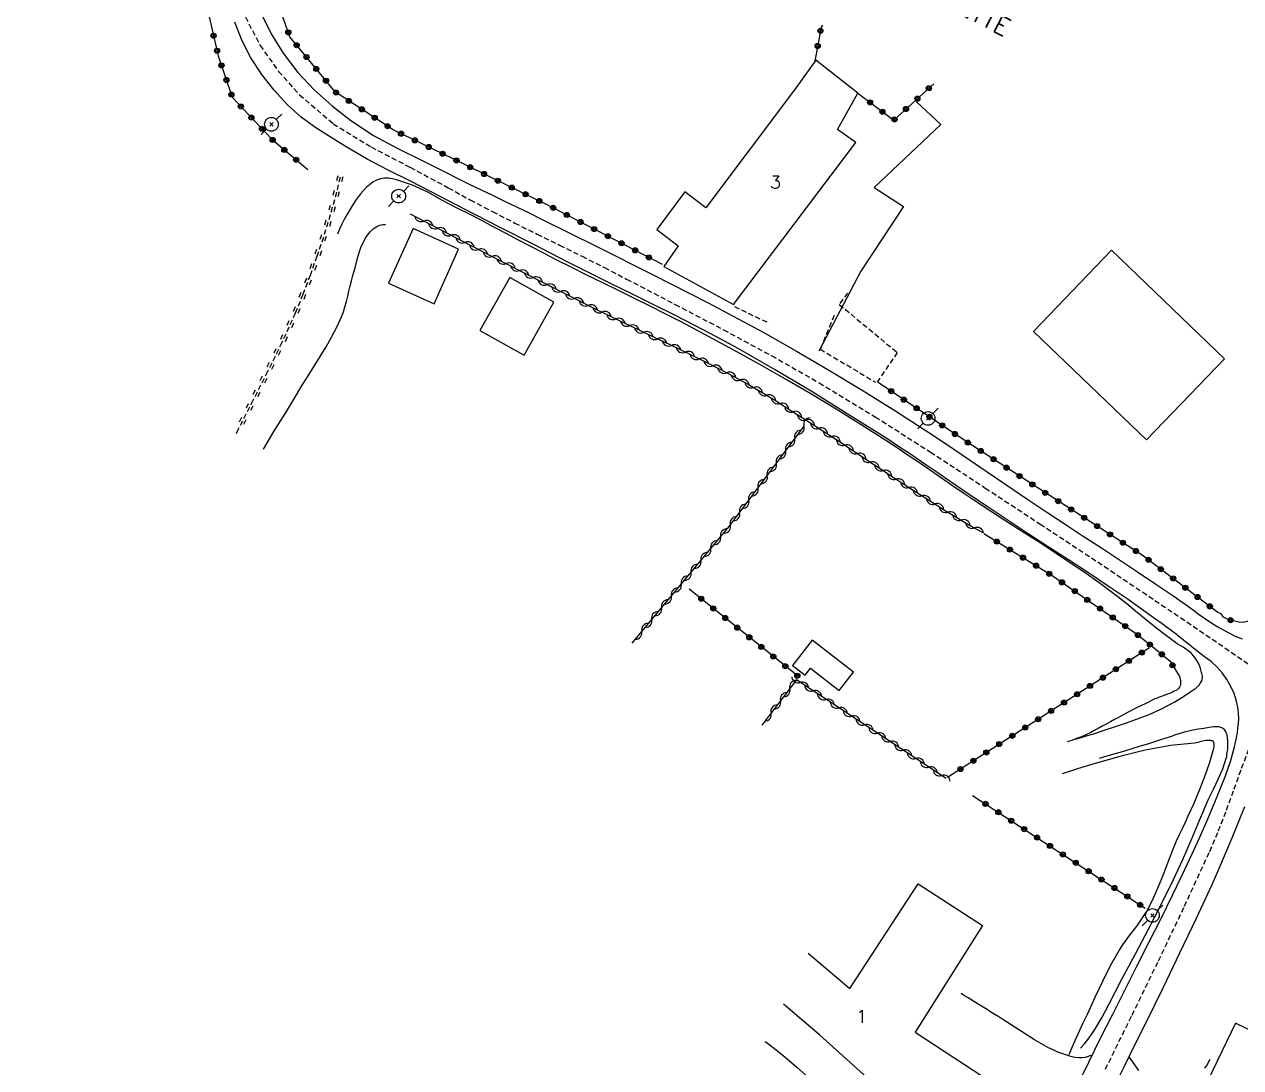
# Model space of a CAD drawing. Header units: millimetres. Extents: x 182998 to 184000, y 151998 to 153001.
# Drawn here: x 183125.3 to 183243.9, y 152358.1 to 152459.7 of the extents above; entities that cross this region are included whole.
import ezdxf
from ezdxf.enums import TextEntityAlignment as Align

# ---------------------------------------------------------------- set-up
doc = ezdxf.new("R2010")
doc.units = ezdxf.units.MM
doc.linetypes.add('DASHED', pattern=[0.75, 0.5, -0.25])
doc.layers.get('0').update_dxf_attribs({"linetype": 'CONTINUOUS'})
for name, color, linetype in [('W0001', 6, 'DASHED'), ('W0008', 7, 'CONTINUOUS'), ('W0017', 7, 'CONTINUOUS'), ('W0101', 7, 'CONTINUOUS'), ('W0104', 1, 'CONTINUOUS'), ('W0112', 1, 'DASHED'), ('W0211', 2, 'CONTINUOUS'), ('W0214', 2, 'CONTINUOUS'), ('W0220', 5, 'DASHED'), ('W0300', 7, 'CONTINUOUS'), ('W0310', 3, 'CONTINUOUS'), ('W0322', 7, 'CONTINUOUS'), ('W0323', 7, 'CONTINUOUS'), ('W0473', 7, 'CONTINUOUS'), ('W0989', 7, 'CONTINUOUS'), ('W0991', 7, 'CONTINUOUS')]:
    doc.layers.add(name, color=color, linetype=linetype)
doc.styles.get("Standard").update_dxf_attribs({"font": 'romans.shx', "width": 0.85})

# ---------------------------------------------------------------- blocks, each defined once
blk = doc.blocks.new('T473')
for p, q in [((-0.166667, 0.166667), (0.166667, -0.166667)), ((-0.166667, -0.166667), (0.166667, 0.166667)), ((0.500001, 0.500001), (1.000002, 1.000002)), ((-1.000002, -1.000002), (-0.500001, -0.500001))]:
    blk.add_line(p, q)
blk.add_ellipse((0, 0), major_axis=(0.471405, 0.471405), ratio=1, start_param=5.4977871438, end_param=11.780972451)
blk = doc.blocks.new('t310o')
at = {"color": 0, "linetype": 'Continuous'}
for centre, start, end in [((-0.5, 0.38), 216.8699, 323.1304), ((0.5, -0.37), 36.8699, 143.1303)]:
    blk.add_arc(centre, 0.625, start, end, dxfattribs=at)
blk = doc.blocks.new('t323o')
at = {"color": 0, "linetype": 'Continuous'}
for radius in [0.25, 0.15]:
    blk.add_circle((0, 0), radius, dxfattribs=at)
blk = doc.blocks.new('t220o')
at = {"color": 0, "linetype": 'Continuous'}
for p, q in [((-0.25, 0.25), (0.25, 0.25)), ((-0.25, -0.25), (0.25, -0.25))]:
    blk.add_line(p, q, dxfattribs=at)
blk = doc.blocks.new('t322o')
at = {"color": 0, "linetype": 'Continuous'}
for radius in [0.25, 0.15]:
    blk.add_circle((0, 0), radius, dxfattribs=at)

msp = doc.modelspace()

# ---------------------------------------------------------------- linework, layer by layer
at = {"layer": 'W0001'}
for points in [[(183146.89, 152460.45), (183148.32, 152457.67), (183150.12, 152455.15), (183152.16, 152452.86), (183155.45, 152450.05), (183159.14, 152447.78), (183162.94, 152445.8), (183166.66, 152443.8), (183168.8, 152442.62), (183170.96, 152441.48), (183173.13, 152440.37), (183175.31, 152439.29), (183177.5, 152438.21), (183179.69, 152437.13), (183181.87, 152436.03), (183184.03, 152434.91), (183188.76, 152432.44), (183193.48, 152429.97), (183198.17, 152427.44), (183202.8, 152424.8), (183208.26, 152421.49), (183213.65, 152418.05), (183218.99, 152414.55), (183224.33, 152411.04), (183229.94, 152407.34), (183235.52, 152403.6), (183241.09, 152399.83), (183246.63, 152396.03)], [(183230.69, 152357.91), (183233.29, 152363.19), (183235.87, 152368.48), (183238.4, 152373.8), (183240.86, 152379.14), (183241.71, 152381.14), (183242.49, 152383.16), (183243.23, 152385.2), (183243.97, 152387.24), (183244.73, 152389.28), (183245.55, 152391.29), (183246.46, 152393.27), (183247.49, 152395.2), (183247.52, 152395.24), (183247.54, 152395.29), (183247.57, 152395.33), (183247.59, 152395.38)]]:
    msp.add_lwpolyline(points, dxfattribs=at)
at = {"layer": 'W0008'}
for points in [[(183240.36, 152398.09), (183239, 152399.18), (183237.62, 152400.26), (183236.22, 152401.3), (183234.8, 152402.33), (183232.9, 152403.67), (183230.97, 152404.98), (183229.03, 152406.28), (183227.08, 152407.56), (183225.12, 152408.83), (183223.17, 152410.1), (183221.22, 152411.38), (183219.28, 152412.67), (183218.04, 152413.51), (183216.81, 152414.35), (183215.58, 152415.19), (183214.35, 152416.04), (183213.11, 152416.88), (183211.88, 152417.72), (183210.63, 152418.54), (183209.38, 152419.36), (183205.79, 152421.63), (183202.17, 152423.88), (183198.52, 152426.06), (183194.83, 152428.17), (183192.79, 152429.28), (183190.74, 152430.36), (183188.68, 152431.41), (183186.61, 152432.44), (183184.53, 152433.47), (183182.46, 152434.49), (183180.39, 152435.52), (183178.32, 152436.57), (183174.98, 152438.27), (183171.64, 152439.98), (183168.31, 152441.69), (183164.98, 152443.41), (183162.9, 152444.47), (183160.81, 152445.51), (183158.74, 152446.6), (183156.71, 152447.78), (183155.23, 152448.7), (183153.75, 152449.66), (183152.32, 152450.7), (183151, 152451.88), (183149.69, 152453.31), (183148.49, 152454.84), (183147.42, 152456.47), (183146.53, 152458.2), (183145.87, 152459.93)], [(183148.41, 152460.8), (183149.39, 152458.8), (183150.56, 152456.91), (183151.98, 152455.05), (183153.59, 152453.35), (183155.33, 152451.8), (183157.16, 152450.36), (183159.36, 152448.9), (183161.68, 152447.65), (183164.04, 152446.5), (183166.37, 152445.33), (183167.53, 152444.74), (183168.69, 152444.17), (183169.86, 152443.6), (183171.02, 152443.04), (183172.19, 152442.48), (183173.36, 152441.92), (183174.53, 152441.35), (183175.69, 152440.78), (183181.13, 152438.07), (183186.56, 152435.36), (183191.97, 152432.6), (183197.33, 152429.73), (183200.58, 152427.89), (183203.8, 152426), (183207, 152424.07), (183210.17, 152422.09), (183211.82, 152421.04), (183213.47, 152419.96), (183215.1, 152418.88), (183216.72, 152417.78), (183218.35, 152416.68), (183219.97, 152415.57), (183221.59, 152414.47), (183223.22, 152413.38), (183224.99, 152412.21), (183226.76, 152411.04), (183228.53, 152409.87), (183230.3, 152408.71), (183232.06, 152407.54), (183233.83, 152406.37), (183235.6, 152405.19), (183237.36, 152404.01), (183237.96, 152403.6), (183238.56, 152403.16), (183239.15, 152402.73), (183239.74, 152402.29), (183240.34, 152401.86), (183240.95, 152401.45), (183241.58, 152401.06), (183242.23, 152400.7), (183242.8, 152400.39), (183243.4, 152400.09), (183244.03, 152399.86)], [(183227.05, 152354.48), (183229.07, 152358.61), (183230.23, 152360.95), (183231.4, 152363.28), (183232.58, 152365.61), (183233.76, 152367.94), (183234.94, 152370.27), (183236.11, 152372.6), (183237.26, 152374.95), (183238.39, 152377.3), (183239.14, 152378.91), (183239.88, 152380.52), (183240.6, 152382.14), (183241.28, 152383.77), (183241.84, 152385.14), (183242.39, 152386.51), (183242.89, 152387.9), (183243.28, 152389.33), (183243.38, 152389.78), (183243.47, 152390.23), (183243.55, 152390.69), (183243.61, 152391.15), (183243.66, 152391.61), (183243.68, 152392.08), (183243.67, 152392.55), (183243.62, 152393.01), (183243.47, 152393.77), (183243.24, 152394.51), (183242.93, 152395.21), (183242.54, 152395.88), (183242.09, 152396.52), (183241.57, 152397.1), (183240.99, 152397.63), (183240.36, 152398.09)], [(183231.46, 152356.01), (183232.55, 152358.21), (183233.64, 152360.41), (183234.73, 152362.61), (183236.35, 152365.92), (183237.96, 152369.24), (183239.55, 152372.56), (183241.1, 152375.91), (183241.76, 152377.42), (183242.41, 152378.94), (183243.04, 152380.46), (183243.67, 152381.99), (183244.29, 152383.52)]]:
    msp.add_lwpolyline(points, dxfattribs=at)
at = {"layer": 'W0017'}
for points in [[(183212.27, 152452.18), (183214.64, 152449.97), (183208.17, 152443.83), (183211.01, 152441.99), (183206.85, 152435.67), (183202.75, 152427.88)], [(183229.28, 152359.25), (183229, 152359.14), (183228.71, 152359.06), (183228.42, 152359.02), (183228.12, 152359.01), (183227.71, 152359.05), (183227.31, 152359.14), (183226.92, 152359.27), (183226.54, 152359.4), (183226.07, 152359.58), (183225.6, 152359.79), (183225.15, 152360.01), (183224.7, 152360.25), (183224.23, 152360.51), (183223.77, 152360.78), (183223.32, 152361.07), (183222.87, 152361.36), (183222.42, 152361.66), (183221.97, 152361.95), (183221.52, 152362.25), (183221.07, 152362.53), (183220.69, 152362.77), (183220.31, 152363.01), (183219.92, 152363.25), (183219.54, 152363.48), (183219.16, 152363.72), (183218.78, 152363.96), (183218.4, 152364.19), (183218.02, 152364.43), (183217.67, 152364.65), (183217.32, 152364.86), (183216.97, 152365.08), (183216.62, 152365.3)], [(183197.55, 152360.61), (183197.76, 152360.46), (183198.73, 152359.71), (183199.68, 152358.92), (183200.61, 152358.12), (183201.54, 152357.31)], [(183232.99, 152359.13), (183233.29, 152358.68), (183233.6, 152358.24), (183233.92, 152357.8)], [(183240.39, 152358.01), (183240.53, 152358.22), (183240.66, 152358.43), (183240.78, 152358.65), (183240.89, 152358.88)]]:
    msp.add_lwpolyline(points, dxfattribs=at)
at = {"layer": 'W0101'}
for points in [[(183194.46, 152432.44), (183206.38, 152448.23), (183204.59, 152449.49), (183206.56, 152453.02), (183202.46, 152456.25), (183200.38, 152453.36), (183191.77, 152441.86), (183189.72, 152443.41), (183186.98, 152439.73), (183189.06, 152438.15), (183187.67, 152436.15)], [(183187.67, 152436.15), (183194.46, 152432.44)], [(183201.73, 152369.23), (183205.8, 152365.77), (183212.44, 152375.98), (183218.73, 152371.93)], [(183218.73, 152371.93), (183212.15, 152361.51), (183219.7, 152356.59), (183215.15, 152350.11), (183207.78, 152356.82), (183202.83, 152361.27), (183199.32, 152364.26)]]:
    msp.add_lwpolyline(points, dxfattribs=at)
msp.add_lwpolyline([(183243.36, 152362.4), (183239.02, 152353.38), (183245.96, 152350.04), (183250.3, 152359.07), (183243.36, 152362.4)], close=True, dxfattribs=at)
at = {"layer": 'W0104'}
for points in [[(183167.66, 152437.83), (183163.22, 152439.83), (183160.82, 152434.51), (183165.27, 152432.51)], [(183223.67, 152429.81), (183234.7, 152419.23), (183242.3, 152427.15), (183231.27, 152437.73), (183223.67, 152429.81)], [(183176.95, 152432.65), (183172.64, 152435.07), (183169.74, 152429.9), (183174.06, 152427.48), (183176.95, 152432.65)], [(183200.2, 152397.26), (183201.44, 152396.3), (183201.96, 152396.98), (183204.76, 152394.83), (183206.14, 152396.62), (183202.1, 152399.73), (183200.2, 152397.26)]]:
    msp.add_lwpolyline(points, close=True, dxfattribs=at)
at = {"layer": 'W0112'}
for points in [[(183205.56, 152433.54), (183204.75, 152432.44), (183210.41, 152427.75), (183208.43, 152424.83)], [(183194.54, 152432.23), (183197.93, 152430.62)], [(183204.25, 152431.36), (183202.9, 152428.07), (183208.3, 152424.86)]]:
    msp.add_lwpolyline(points, dxfattribs=at)
at = {"layer": 'W0211'}
for points in [[(183237.81, 152396.36), (183237.9, 152396.17), (183237.97, 152395.96), (183238.01, 152395.75), (183238.02, 152395.54), (183238, 152395.4), (183237.97, 152395.26), (183237.91, 152395.13), (183237.83, 152395.01), (183237.7, 152394.89), (183237.54, 152394.81), (183237.38, 152394.74), (183237.23, 152394.67), (183237.02, 152394.57), (183236.8, 152394.49), (183236.59, 152394.4), (183236.37, 152394.32), (183236.16, 152394.24), (183235.94, 152394.16), (183235.73, 152394.08), (183235.52, 152393.99), (183234.62, 152393.56), (183233.73, 152393.12), (183232.84, 152392.66), (183231.96, 152392.2), (183231.57, 152391.99), (183231.18, 152391.77), (183230.78, 152391.55), (183230.39, 152391.34), (183230, 152391.12), (183229.61, 152390.91), (183229.21, 152390.7), (183228.8, 152390.51), (183228.35, 152390.31), (183227.89, 152390.13), (183227.43, 152389.96), (183226.96, 152389.8)], [(183226.52, 152386.72), (183228, 152387.21), (183229.49, 152387.67), (183230.98, 152388.11), (183232.49, 152388.51), (183233.53, 152388.77), (183234.58, 152389.02), (183235.64, 152389.24), (183236.7, 152389.43), (183237.03, 152389.48), (183237.37, 152389.52), (183237.71, 152389.55), (183238.04, 152389.58), (183238.38, 152389.61), (183238.71, 152389.64), (183239.05, 152389.68), (183239.38, 152389.72), (183239.54, 152389.75), (183239.7, 152389.79), (183239.86, 152389.83), (183240.01, 152389.87), (183240.17, 152389.91), (183240.33, 152389.94), (183240.49, 152389.97), (183240.65, 152389.99), (183240.73, 152389.99), (183240.81, 152389.98), (183240.89, 152389.97), (183240.96, 152389.96), (183241.01, 152389.95), (183241.06, 152389.95), (183241.11, 152389.93), (183241.15, 152389.91), (183241.2, 152389.84), (183241.23, 152389.76), (183241.25, 152389.67), (183241.25, 152389.59), (183241.25, 152389.37), (183241.21, 152389.15), (183241.15, 152388.93), (183241.1, 152388.72), (183240.83, 152387.79), (183240.52, 152386.87), (183240.18, 152385.97), (183239.83, 152385.06), (183239.57, 152384.44), (183239.3, 152383.81), (183239.02, 152383.2), (183238.73, 152382.58), (183238.45, 152381.97), (183238.16, 152381.35), (183237.87, 152380.74), (183237.6, 152380.12), (183237.24, 152379.27), (183236.9, 152378.42), (183236.57, 152377.56), (183236.24, 152376.7), (183235.9, 152375.85), (183235.54, 152375), (183235.15, 152374.17), (183234.73, 152373.35), (183234.42, 152372.85), (183234.09, 152372.36), (183233.75, 152371.88), (183233.39, 152371.42), (183233.02, 152370.96), (183232.67, 152370.49), (183232.33, 152370.01), (183232.02, 152369.51), (183231.17, 152368), (183230.4, 152366.45), (183229.67, 152364.89), (183228.94, 152363.32), (183228.47, 152362.33), (183228.01, 152361.33), (183227.56, 152360.33), (183227.12, 152359.32)]]:
    msp.add_lwpolyline(points, dxfattribs=at)
at = {"layer": 'W0214'}
for points in [[(183227.8, 152390.09), (183228.73, 152390.36), (183229.65, 152390.64), (183230.57, 152390.94), (183231.49, 152391.25), (183232.65, 152391.65), (183233.81, 152392.05), (183234.97, 152392.49), (183236.09, 152392.99), (183236.79, 152393.34), (183237.47, 152393.71), (183238.14, 152394.12), (183238.78, 152394.57), (183239.13, 152394.8), (183239.49, 152395.04), (183239.83, 152395.34), (183240.07, 152395.72), (183240.11, 152395.84), (183240.13, 152395.97), (183240.14, 152396.1), (183240.14, 152396.22), (183240.12, 152396.34), (183240.1, 152396.46), (183240.07, 152396.58), (183240.04, 152396.7), (183239.92, 152397.09), (183239.76, 152397.48), (183239.55, 152397.84), (183239.31, 152398.17), (183239.07, 152398.42), (183238.82, 152398.64), (183238.54, 152398.84), (183238.26, 152399.03), (183237.98, 152399.2), (183237.7, 152399.38), (183237.42, 152399.56), (183237.15, 152399.75), (183236.26, 152400.44), (183235.38, 152401.13), (183234.51, 152401.84), (183233.64, 152402.55), (183232.77, 152403.25), (183231.89, 152403.95), (183231, 152404.64), (183230.09, 152405.3), (183228.61, 152406.35), (183227.11, 152407.37), (183225.59, 152408.37), (183224.06, 152409.36), (183222.53, 152410.34), (183221, 152411.32), (183219.48, 152412.3), (183217.96, 152413.3), (183216.88, 152414.03), (183215.8, 152414.77), (183214.72, 152415.51), (183213.64, 152416.26), (183212.57, 152417), (183211.48, 152417.73), (183210.4, 152418.46), (183209.3, 152419.17), (183206.88, 152420.71), (183204.44, 152422.23), (183201.98, 152423.72), (183199.51, 152425.17), (183197.01, 152426.6), (183194.49, 152427.99), (183191.95, 152429.36), (183189.4, 152430.7), (183187.87, 152431.49), (183186.34, 152432.26), (183184.8, 152433.02), (183183.25, 152433.78), (183181.71, 152434.53), (183180.16, 152435.29), (183178.62, 152436.06), (183177.09, 152436.83), (183175.89, 152437.45), (183174.69, 152438.08), (183173.5, 152438.71), (183172.3, 152439.34), (183171.11, 152439.98), (183169.91, 152440.61), (183168.71, 152441.22), (183167.51, 152441.83), (183166.08, 152442.58), (183164.65, 152443.37), (183163.17, 152444.07), (183161.61, 152444.59), (183161.23, 152444.68), (183160.84, 152444.73), (183160.45, 152444.73), (183160.06, 152444.67), (183159.67, 152444.54), (183159.3, 152444.34), (183158.97, 152444.1), (183158.66, 152443.83), (183158.1, 152443.23), (183157.61, 152442.56), (183157.18, 152441.87), (183156.77, 152441.17), (183156.51, 152440.72), (183156.28, 152440.26), (183156.07, 152439.78), (183155.87, 152439.3)], [(183228.28, 152359.96), (183228.65, 152360.39), (183229, 152360.84), (183229.33, 152361.3), (183229.65, 152361.77), (183230.38, 152362.99), (183231.04, 152364.23), (183231.68, 152365.49), (183232.33, 152366.75), (183233.61, 152369.15), (183234.88, 152371.55), (183236.13, 152373.97), (183237.33, 152376.41), (183238.23, 152378.34), (183239.08, 152380.3), (183239.91, 152382.26), (183240.75, 152384.22), (183241.21, 152385.2), (183241.68, 152386.18), (183242.12, 152387.19), (183242.46, 152388.22), (183242.51, 152388.4), (183242.54, 152388.57), (183242.57, 152388.75), (183242.59, 152388.93), (183242.61, 152389.11), (183242.62, 152389.29), (183242.62, 152389.46), (183242.62, 152389.64), (183242.62, 152389.91), (183242.6, 152390.19), (183242.55, 152390.46), (183242.46, 152390.72), (183242.41, 152390.84), (183242.33, 152390.94), (183242.25, 152391.04), (183242.15, 152391.12), (183242.05, 152391.18), (183241.95, 152391.22), (183241.84, 152391.26), (183241.73, 152391.28), (183241.49, 152391.29), (183241.26, 152391.27), (183241.03, 152391.23), (183240.81, 152391.2), (183240.28, 152391.12), (183239.75, 152391.04), (183239.22, 152390.94), (183238.7, 152390.83), (183238.38, 152390.75), (183238.06, 152390.65), (183237.74, 152390.56), (183237.43, 152390.45), (183237.12, 152390.35), (183236.8, 152390.24), (183236.49, 152390.14), (183236.17, 152390.04), (183235.48, 152389.82), (183234.78, 152389.6), (183234.08, 152389.38), (183233.38, 152389.17), (183232.56, 152388.92), (183231.74, 152388.68), (183230.92, 152388.44), (183230.09, 152388.2)]]:
    msp.add_lwpolyline(points, dxfattribs=at)
at = {"layer": 'W0220'}
msp.add_lwpolyline([(183156.11, 152444.83), (183155.75, 152443.36), (183155.35, 152441.89), (183154.93, 152440.43), (183154.48, 152438.99), (183153.85, 152437.12), (183153.19, 152435.26), (183152.49, 152433.42), (183151.74, 152431.59), (183150.44, 152428.72), (183149.05, 152425.89), (183147.61, 152423.08), (183146.19, 152420.27), (183145.94, 152419.75)], dxfattribs=at)
at = {"layer": 'W0300'}
msp.add_lwpolyline([(183148.65, 152418.33), (183149.66, 152420.06), (183150.79, 152421.83), (183151.87, 152423.62), (183152.43, 152424.56), (183153, 152425.49), (183153.59, 152426.42), (183154.17, 152427.35), (183154.74, 152428.29), (183155.28, 152429.24), (183155.79, 152430.22), (183156.24, 152431.22), (183156.43, 152431.71), (183156.59, 152432.21), (183156.73, 152432.72), (183156.86, 152433.23), (183156.98, 152433.73), (183157.1, 152434.24), (183157.23, 152434.75), (183157.37, 152435.25), (183157.62, 152436.15), (183157.85, 152437.08), (183158.14, 152437.99), (183158.56, 152438.86), (183158.78, 152439.2), (183159.04, 152439.52), (183159.34, 152439.81), (183159.69, 152440.04), (183159.89, 152440.13), (183160.1, 152440.2), (183160.31, 152440.23), (183160.53, 152440.22)], dxfattribs=at)
at = {"layer": 'W0310'}
for points in [[(183162.95, 152441.25), (183167.35, 152438.96), (183171.75, 152436.69), (183176.16, 152434.43), (183180.59, 152432.2), (183182.49, 152431.26), (183184.4, 152430.34), (183186.31, 152429.43), (183188.23, 152428.52), (183190.14, 152427.61), (183192.04, 152426.67), (183193.93, 152425.7), (183195.8, 152424.7), (183197.23, 152423.87), (183198.64, 152423), (183200.04, 152422.11), (183201.43, 152421.22), (183203.16, 152420.12), (183204.87, 152419), (183206.58, 152417.88), (183208.29, 152416.75), (183210, 152415.62), (183211.71, 152414.5), (183213.44, 152413.39), (183215.17, 152412.3), (183216.06, 152411.76), (183216.95, 152411.23), (183217.85, 152410.71), (183218.75, 152410.2)], [(183184.56, 152399.42), (183194.04, 152410.8), (183201.33, 152420.59)], [(183215.17, 152386.25), (183200.59, 152395.85), (183197.2, 152391.44)]]:
    msp.add_lwpolyline(points, dxfattribs=at)
at = {"layer": 'W0322'}
for points in [[(183118.45, 152486.51), (183122.1, 152482.73), (183131.45, 152474.07), (183138.61, 152466.46), (183141.08, 152463.83), (183143.27, 152460.88), (183144.24, 152456.65), (183145.61, 152452.62), (183149.45, 152448.54), (183152.98, 152445.57)], [(183241.65, 152402.43), (183234.28, 152408.01), (183225.75, 152413.49), (183217.22, 152419.01), (183208.56, 152424.83)], [(183218.83, 152410.12), (183225.51, 152406.01), (183233.62, 152400.41), (183235.12, 152399.22), (183236.99, 152397.67), (183237.81, 152396.36)]]:
    msp.add_lwpolyline(points, dxfattribs=at)
at = {"layer": 'W0323'}
for points in [[(183187.53, 152436.33), (183176.56, 152442.01), (183167.14, 152446.62), (183161.27, 152449.46), (183155.64, 152453.15), (183151.21, 152458.52), (183149.58, 152463.17), (183149.45, 152466.65), (183149.9, 152472.28), (183154.24, 152483.28), (183162.16, 152495.81), (183170.61, 152508.84), (183173.71, 152511.89), (183179.71, 152520.55)], [(183203.12, 152459.65), (183202.98, 152459.44), (183202.38, 152456.15)], [(183206.56, 152453.02), (183210.06, 152450.39), (183213.96, 152453.94)], [(183245.7, 152405.83), (183245.28, 152402.65), (183244.86, 152401.7), (183244.52, 152401.54), (183244.12, 152401.46), (183243.7, 152401.49), (183243.15, 152401.59), (183242.65, 152401.75), (183242.2, 152401.96), (183241.96, 152402.28), (183241.65, 152402.43)], [(183200.77, 152396.17), (183190.14, 152404.7)], [(183234.99, 152398.99), (183215.3, 152386.35)], [(183217.75, 152384.59), (183234.57, 152373.62)]]:
    msp.add_lwpolyline(points, dxfattribs=at)

# ---------------------------------------------------------------- block references
at = {"layer": 'W0220'}
for p, rotation in [((183156.07, 152444.68), 256.163719309321), ((183155.71, 152443.23), 254.9872462788911), ((183155.32, 152441.78), 253.8107701012553), ((183154.9, 152440.34), 252.6342907720984), ((183154.45, 152438.91), 251.5520844703018), ((183153.98, 152437.49), 251.5520844703018), ((183153.48, 152436.07), 250.4678256880927), ((183152.97, 152434.66), 249.1511206608902), ((183152.43, 152433.26), 247.6020956282202), ((183151.86, 152431.87), 247.6020956282202), ((183151.25, 152430.5), 245.6426690120351), ((183150.63, 152429.14), 245.6426690120351), ((183149.98, 152427.79), 243.7863418036691), ((183149.32, 152426.44), 243.7863418036691), ((183148.64, 152425.1), 242.9370861813574), ((183147.96, 152423.76), 242.9370861813574), ((183147.28, 152422.43), 243.0964318276903), ((183146.6, 152421.09), 243.0964318276903)]:
    msp.add_blockref('t220o', p, dxfattribs=dict(at, rotation=rotation))
at = {"layer": 'W0310'}
for p, rotation in [((183164.28, 152440.56), 332.4765646616238), ((183165.61, 152439.86), 332.4765646616238), ((183166.94, 152439.17), 332.4765646616238), ((183168.28, 152438.48), 332.7091913169383), ((183169.61, 152437.79), 332.7091913169383), ((183170.94, 152437.11), 332.7091913169383), ((183172.28, 152436.42), 332.9418138995621), ((183173.61, 152435.74), 332.9418138995621), ((183174.95, 152435.06), 332.9418138995621), ((183176.28, 152434.37), 333.1744324098221), ((183177.62, 152433.7), 333.1744324098221), ((183178.96, 152433.02), 333.1744324098221), ((183180.3, 152432.34), 333.1744324098221), ((183181.64, 152431.68), 333.664166956937), ((183182.99, 152431.02), 334.2918054987024), ((183184.34, 152430.37), 334.2918054987024), ((183185.7, 152429.72), 334.6316353669121), ((183187.05, 152429.08), 334.6836065818312), ((183188.41, 152428.44), 334.4025662574713), ((183189.76, 152427.79), 334.4025662574713), ((183191.11, 152427.13), 333.7887376722813), ((183192.45, 152426.46), 332.8876472510606), ((183193.79, 152425.78), 332.8876472510606), ((183195.11, 152425.07), 331.6994269393603), ((183196.42, 152424.34), 330.0253246347405), ((183197.71, 152423.58), 328.3346744186495), ((183198.98, 152422.79), 327.4899192519019), ((183200.25, 152421.98), 327.4921327603523), ((183201.51, 152421.17), 327.3944452142011), ((183201.32, 152420.58), 53.33071037318508), ((183202.78, 152420.36), 327.3944452142011), ((183200.42, 152419.38), 53.33071037318508), ((183204.03, 152419.55), 326.917184771635), ((183205.29, 152418.73), 326.6133377669967), ((183199.53, 152418.18), 53.33071037318508), ((183206.54, 152417.9), 326.6133377669967), ((183198.63, 152416.97), 53.33071037318508), ((183207.79, 152417.07), 326.4829204203352), ((183209.04, 152416.25), 326.5580680092837), ((183197.74, 152415.77), 53.33071037318508), ((183210.3, 152415.42), 326.8387582706922), ((183196.84, 152414.57), 53.33071037318508), ((183211.55, 152414.6), 326.8387582706922), ((183195.94, 152413.36), 53.33071037318508), ((183212.81, 152413.79), 327.2928187982552), ((183214.08, 152412.99), 327.9202253641535), ((183195.05, 152412.16), 53.33071037318508), ((183215.35, 152412.19), 328.5867257862075), ((183194.15, 152410.96), 53.33071037318508), ((183216.64, 152411.42), 329.2205201312099), ((183217.93, 152410.66), 330.4880967737218), ((183193.2, 152409.8), 50.22255063581841), ((183192.24, 152408.65), 50.22255063581841), ((183191.28, 152407.49), 50.22255063581841), ((183190.32, 152406.34), 50.22255063581841), ((183189.36, 152405.19), 50.22255063581841), ((183188.4, 152404.03), 50.22255063581841), ((183187.44, 152402.88), 50.22255063581841), ((183186.48, 152401.73), 50.22255063581841), ((183185.52, 152400.58), 50.22255063581841), ((183199.94, 152395.01), 232.4381438814029), ((183200.96, 152395.61), 146.6242723571523), ((183199.03, 152393.82), 232.4381438814029), ((183202.21, 152394.79), 146.6242723571523), ((183203.46, 152393.96), 146.6242723571523), ((183198.11, 152392.63), 232.4381438814029), ((183204.71, 152393.14), 146.6242723571523), ((183205.97, 152392.31), 146.6242723571523), ((183207.22, 152391.49), 146.6242723571523), ((183208.47, 152390.66), 146.6242723571523), ((183209.73, 152389.84), 146.6242723571523), ((183210.98, 152389.01), 146.6242723571523), ((183212.23, 152388.19), 146.6242723571523), ((183213.48, 152387.36), 146.6242723571523), ((183214.74, 152386.53), 146.6242723571523)]:
    msp.add_blockref('t310o', p, dxfattribs=dict(at, rotation=rotation))
at = {"layer": 'W0322'}
for p, rotation in [((183143.78, 152458.62), 282.9455792682576), ((183144.12, 152457.16), 282.9455792682576), ((183144.55, 152455.73), 288.7742735927508), ((183145.03, 152454.31), 288.7742735927508), ((183145.52, 152452.89), 288.7742735927508), ((183146.44, 152451.73), 313.2902994098421), ((183147.47, 152450.64), 313.2902994098421), ((183148.5, 152449.55), 313.2902994098421), ((183149.54, 152448.47), 319.8625728511145), ((183150.68, 152447.5), 319.8625728511145), ((183151.83, 152446.53), 319.8625728511145), ((183209.81, 152423.99), 146.1124078516737), ((183211.05, 152423.16), 146.1124078516737), ((183212.3, 152422.32), 146.1124078516737), ((183213.54, 152421.49), 146.1124078516737), ((183214.79, 152420.65), 146.1124078516737), ((183216.03, 152419.81), 146.1124078516737), ((183217.28, 152418.98), 147.0537378444352), ((183218.54, 152418.16), 147.0537378444352), ((183219.8, 152417.35), 147.0537378444352), ((183221.06, 152416.53), 147.0537378444352), ((183222.32, 152415.71), 147.0537378444352), ((183223.57, 152414.9), 147.0537378444352), ((183224.83, 152414.08), 147.0537378444352), ((183226.09, 152413.27), 147.3034928993403), ((183227.36, 152412.46), 147.3034928993403), ((183228.62, 152411.65), 147.3034928993403), ((183229.88, 152410.84), 147.3034928993403), ((183231.14, 152410.03), 147.3034928993403), ((183220.11, 152409.33), 328.4458174751655), ((183221.39, 152408.55), 328.4458174751655), ((183232.4, 152409.22), 147.3034928993403), ((183233.67, 152408.41), 147.3034928993403), ((183222.66, 152407.76), 328.4458174751655), ((183234.9, 152407.55), 142.8720265384562), ((183223.94, 152406.98), 328.4458174751655), ((183225.22, 152406.19), 328.4458174751655), ((183236.09, 152406.64), 142.8720265384562), ((183226.46, 152405.36), 325.3368289633651), ((183237.29, 152405.74), 142.8720265384562), ((183238.48, 152404.83), 142.8720265384562), ((183227.7, 152404.5), 325.3368289633651), ((183228.93, 152403.65), 325.3368289633651), ((183239.68, 152403.93), 142.8720265384562), ((183230.17, 152402.8), 325.3368289633651), ((183240.87, 152403.02), 142.8720265384562), ((183231.4, 152401.94), 325.3368289633651), ((183232.63, 152401.09), 325.3368289633651), ((183233.86, 152400.22), 321.7128005628167), ((183235.03, 152399.29), 321.7128005628167), ((183236.19, 152398.34), 320.2768388612339), ((183237.23, 152397.28), 301.8018905943471)]:
    msp.add_blockref('t322o', p, dxfattribs=dict(at, rotation=rotation))
at = {"layer": 'W0323'}
for p, rotation in [((183151.07, 152458.94), 109.3074130857458), ((183202.92, 152459.1), 259.5771435449033), ((183151.88, 152457.7), 129.4754098405419), ((183202.65, 152457.62), 259.5771435449033), ((183152.84, 152456.54), 129.4754098405419), ((183153.79, 152455.39), 129.4754098405419), ((183154.74, 152454.23), 129.4754098405419), ((183213.48, 152453.5), 42.3780491585816), ((183155.72, 152453.09), 146.8100191608847), ((183156.97, 152452.27), 146.8100191608847), ((183212.37, 152452.49), 42.3780491585816), ((183158.23, 152451.45), 146.8100191608847), ((183207.76, 152452.12), 323.0641904286136), ((183208.96, 152451.21), 323.0641904286136), ((183211.26, 152451.48), 42.3780491585816), ((183159.48, 152450.63), 146.8100191608847), ((183210.15, 152450.47), 42.3780491585816), ((183160.74, 152449.81), 146.8100191608847), ((183162.05, 152449.08), 154.1618149239814), ((183163.4, 152448.43), 154.1618149239814), ((183164.75, 152447.78), 154.1618149239814), ((183166.1, 152447.12), 154.1618149239814), ((183167.45, 152446.47), 153.9523285704145), ((183168.8, 152445.81), 153.9523285704145), ((183170.14, 152445.15), 153.9523285704145), ((183171.49, 152444.49), 153.9523285704145), ((183172.84, 152443.83), 153.9523285704145), ((183174.19, 152443.17), 153.9523285704145), ((183175.53, 152442.52), 153.9523285704145), ((183176.88, 152441.85), 152.6194462379985), ((183178.21, 152441.16), 152.6194462379985), ((183179.54, 152440.47), 152.6194462379985), ((183180.87, 152439.78), 152.6194462379985), ((183182.21, 152439.09), 152.6194462379985), ((183183.54, 152438.4), 152.6194462379985), ((183184.87, 152437.71), 152.6194462379985), ((183186.2, 152437.02), 152.6194462379985), ((183191.31, 152403.76), 141.2740306119835), ((183192.48, 152402.82), 141.2740306119835), ((183193.65, 152401.88), 141.2740306119835), ((183242.89, 152401.67), 162.4774116479321), ((183194.82, 152400.94), 141.2740306119835), ((183195.99, 152400), 141.2740306119835), ((183197.16, 152399.07), 141.2740306119835), ((183198.33, 152398.13), 141.2740306119835), ((183232.98, 152397.7), 212.6916982483509), ((183234.24, 152398.51), 212.6916982483509), ((183199.5, 152397.19), 141.2740306119835), ((183231.71, 152396.89), 212.6916982483509), ((183200.67, 152396.25), 141.2740306119835), ((183230.45, 152396.07), 212.6916982483509), ((183227.93, 152394.45), 212.6916982483509), ((183229.19, 152395.26), 212.6916982483509), ((183226.66, 152393.64), 212.6916982483509), ((183224.14, 152392.02), 212.6916982483509), ((183225.4, 152392.83), 212.6916982483509), ((183222.88, 152391.21), 212.6916982483509), ((183220.35, 152389.59), 212.6916982483509), ((183221.62, 152390.4), 212.6916982483509), ((183219.09, 152388.78), 212.6916982483509), ((183216.57, 152387.16), 212.6916982483509), ((183217.83, 152387.97), 212.6916982483509), ((183219.01, 152383.77), 326.8752031602027), ((183220.26, 152382.95), 326.8752031602027), ((183221.52, 152382.13), 326.8752031602027), ((183222.78, 152381.31), 326.8752031602027), ((183224.03, 152380.49), 326.8752031602027), ((183225.29, 152379.67), 326.8752031602027), ((183226.54, 152378.85), 326.8752031602027), ((183227.8, 152378.03), 326.8752031602027), ((183229.06, 152377.21), 326.8752031602027), ((183230.31, 152376.39), 326.8752031602027), ((183231.57, 152375.57), 326.8752031602027), ((183232.83, 152374.75), 326.8752031602027), ((183234.08, 152373.93), 326.8752031602027)]:
    msp.add_blockref('t323o', p, dxfattribs=dict(at, rotation=rotation))
at = {"layer": 'W0473'}
for p in [(183149.42, 152449.99), (183161.82, 152442.99), (183213.41, 152421.33), (183235.28, 152372.9)]:
    msp.add_blockref('T473', p, dxfattribs=at)

# ---------------------------------------------------------------- texts
at = {"layer": 'W0989'}
msp.add_text('RUE DE JAUCHELETTE  ', height=1.75, rotation=332.5392, dxfattribs=at).set_placement((183211.03, 152464.58), align=Align.MIDDLE_CENTER)
at = {"layer": 'W0991'}
for s, p in [('3', (183198.54, 152444.35)), ('1', (183206.93, 152363.05))]:
    msp.add_text(s, height=1.25, dxfattribs=at).set_placement(p, align=Align.MIDDLE_CENTER)

doc.saveas('drawing.dxf')
